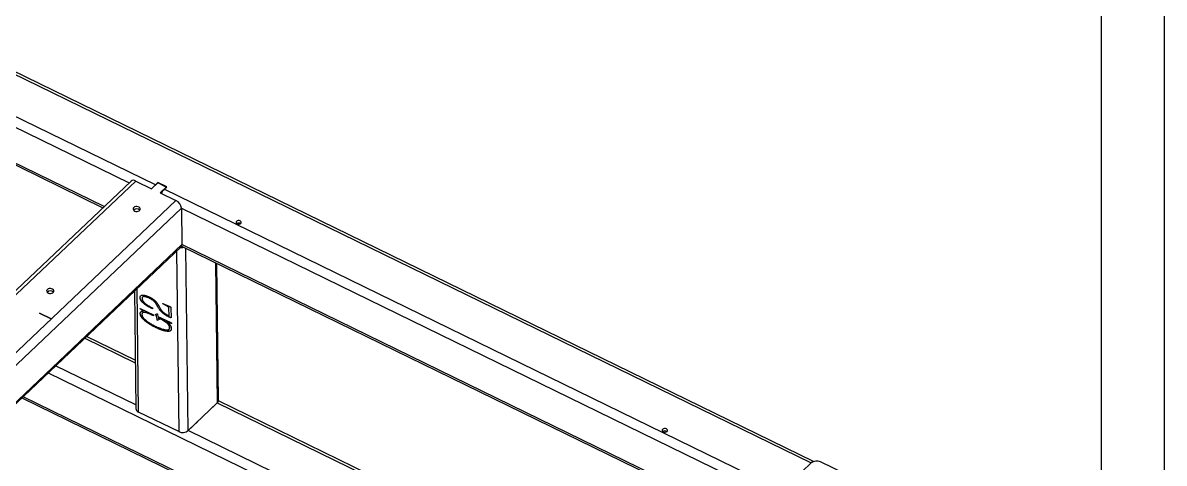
# Model space of a CAD drawing. Header units: millimetres. Extents: x 0 to 14850, y 0 to 10500.
# Drawn here: x 10332 to 14850, y 6370 to 8113 of the extents above; entities that cross this region are included whole.
import ezdxf

# ---------------------------------------------------------------- set-up
doc = ezdxf.new("R2010")
doc.units = ezdxf.units.MM
doc.header["$LTSCALE"] = 50

msp = doc.modelspace()

# ---------------------------------------------------------------- linework, layer by layer
for p, q in [((14850, 10500), (14850, 0)), ((14600, 10250), (14600, 250)), ((5759.5, 10122.4), (13452.4, 6371.2)), ((13461.9, 6376.8), (5771.5, 10126.9)), ((10856.4, 7471.4), (8124.8, 8803.4)), ((9576.4, 8053.7), (10753.3, 7479.8)), ((10653.7, 7385.4), (9578.2, 7909.9)), ((9576.7, 7903.4), (10648.7, 7380.7)), ((10760.6, 7486.7), (7631.6, 4520.2)), ((7649.7, 4520.4), (10778.7, 7486.8)), ((10778.7, 7486.8), (10841.4, 7456.2)), ((10865.9, 7479.4), (10841.4, 7456.2)), ((10866.4, 7480.9), (10856.4, 7471.4)), ((10899.6, 7463), (10865.9, 7479.4)), ((10901.5, 7463.8), (10866.4, 7480.9)), ((10866.4, 7479.1), (10866.4, 7480.9)), ((10875.2, 7439.8), (10899.6, 7463)), ((10891.5, 7454.3), (10901.5, 7463.8)), ((10899.6, 7462), (10899.6, 7463)), ((10875.2, 7439.8), (10937.9, 7409.2)), ((13337, 6261.8), (10891.5, 7454.3)), ((10937.9, 7409.2), (7809, 4442.7)), ((7835.8, 4417.4), (10959.7, 7379.2)), ((10771.2, 7372), (10770.3, 7371.1)), ((10959.7, 7379.2), (10961.5, 7235.3)), ((10959.7, 7379.2), (13317.6, 6229.4)), ((10961.5, 7235.3), (7937.2, 4368)), ((13218, 6135), (10961.5, 7235.3)), ((7941.2, 4366.1), (10958.3, 7226.5)), ((10940.4, 7209.5), (10949.1, 6495.1)), ((10960.1, 7228.8), (13213, 6130.2)), ((10986.4, 6499.4), (10977.5, 7220.3)), ((11094.9, 7163.1), (11101.7, 6608.8)), ((11106.8, 6619.7), (11100.2, 7160.5)), ((10773.2, 7051), (10778.9, 6587.3)), ((10789.9, 6572.8), (10783.9, 7061.2)), ((10428.9, 7047.6), (10428.1, 7046.7)), ((10796.1, 7026.2), (10795.8, 7026)), ((10821, 7027.9), (10820.8, 7027.6)), ((10398.2, 6963.4), (10443.8, 6941.2)), ((10443.8, 6941.2), (10398.2, 6963.4)), ((10398.2, 6963.4), (10398.2, 6963.4)), ((10398.2, 6963.4), (10398.2, 6963.4)), ((10795.8, 6983), (10848.6, 6957.2)), ((10795.8, 6980.9), (10795.8, 6983)), ((10796.1, 6981.1), (10795.8, 6980.9)), ((10809.7, 6972), (10795.8, 6980.9)), ((10796.1, 6981.1), (10796, 6982.8)), ((10809.9, 6972.2), (10796.1, 6981.1)), ((10796.7, 6962.4), (10796.4, 6962.2)), ((10806.6, 6972.1), (10809.7, 6972)), ((10809.9, 6972.2), (10809.7, 6972)), ((10827.5, 6990.8), (10827.2, 6990.6)), ((10838.9, 6987.7), (10845.3, 6984.4)), ((10845.3, 6984.4), (10845.4, 6981.7)), ((10856.9, 6958.3), (10862.1, 6961)), ((10858.8, 6956.2), (10856.9, 6958.3)), ((10859.1, 6956.5), (10857.2, 6958.4)), ((10860.7, 6998.9), (10860.4, 6998.7)), ((10865.6, 6989), (10860.4, 6998.7)), ((10865.8, 6989.2), (10860.7, 6998.9)), ((10865, 6959.9), (10865.2, 6958.6)), ((10865.2, 6958.6), (10866.4, 6951.3)), ((10865.8, 6989.2), (10865.6, 6989)), ((10866.2, 6999.2), (10872.4, 6987.6)), ((10885.7, 7002.8), (10911.4, 6991.1)), ((10885.8, 7000.3), (10885.7, 7002.8)), ((10886, 7000.6), (10885.8, 7000.3)), ((10902.7, 6991.4), (10885.8, 7000.3)), ((10886, 7000.6), (10886, 7002.7)), ((10903, 6991.6), (10886, 7000.6)), ((10903, 6991.6), (10902.7, 6991.4)), ((10910, 6985.5), (10909.8, 6985.3)), ((10911.3, 6953.3), (10909.8, 6985.3)), ((10911.6, 6953.5), (10910, 6985.5)), ((10917.3, 6983), (10918.7, 6947.5)), ((10443.8, 6941.2), (10443.8, 6941.2)), ((10840.2, 6916.7), (10840, 6916.5)), ((10848.6, 6957.2), (10848.8, 6953.4)), ((10859.1, 6956.5), (10858.8, 6956.2)), ((10861.5, 6950.8), (10861.2, 6950.5)), ((10862.3, 6945.5), (10861.2, 6950.5)), ((10862.5, 6945.7), (10861.5, 6950.8)), ((10862.5, 6945.7), (10862.3, 6945.5)), ((10863.3, 6941.3), (10862.3, 6945.5)), ((10863.5, 6941.6), (10862.5, 6945.7)), ((10863.5, 6941.6), (10863.3, 6941.3)), ((10863.3, 6937.1), (10863.3, 6941.3)), ((10863.6, 6937.4), (10863.3, 6937.1)), ((10863.6, 6937.4), (10863.5, 6941.6)), ((10871, 6938.4), (10866, 6936)), ((10866.3, 6936.2), (10866, 6936)), ((10871, 6938.5), (10866.3, 6936.2)), ((10866.4, 6951.3), (10914.9, 6927.7)), ((10868.3, 6945.9), (10868.1, 6945.6)), ((10873.9, 6942.6), (10868.1, 6945.6)), ((10874.2, 6942.8), (10868.3, 6945.9)), ((10869.9, 6941.1), (10871, 6938.4)), ((10874.2, 6942.8), (10873.9, 6942.6)), ((10900.6, 6930.8), (10900.4, 6930.6)), ((10907.4, 6926.1), (10900.4, 6930.6)), ((10907.6, 6926.3), (10900.6, 6930.8)), ((10901.1, 6954.2), (10900.9, 6954)), ((10903.1, 6957.6), (10911.3, 6953.3)), ((10907.6, 6926.3), (10907.4, 6926.1)), ((10909.3, 6924.6), (10907.4, 6926.1)), ((10909.6, 6924.9), (10907.6, 6926.3)), ((10909.6, 6924.9), (10909.3, 6924.6)), ((10911.6, 6953.5), (10911.3, 6953.3)), ((10912.5, 6924.3), (10912.2, 6924.1)), ((10915.5, 6924.1), (10912.2, 6924.1)), ((10915.8, 6924.3), (10912.5, 6924.3)), ((10915.8, 6924.3), (10915.5, 6924.1)), ((10918.1, 6923.7), (10915.5, 6924.1)), ((10918.3, 6923.9), (10915.8, 6924.3)), ((10918.3, 6923.9), (10918.1, 6923.7)), ((10776.5, 6777.7), (10583.9, 6871.6)), ((10913.1, 6905.7), (10912.9, 6905.4)), ((10576.8, 6864.8), (10776.6, 6767.4)), ((10778.7, 6600.7), (10461.4, 6755.4)), ((10432.2, 6727.8), (12046.7, 5940.6)), ((10327.7, 6628.7), (11942.1, 5841.4)), ((11947.1, 5846.2), (10332.7, 6633.4)), ((11101.7, 6608.8), (10986.4, 6499.4)), ((11063.3, 6572.3), (11101.5, 6608.6)), ((11101.5, 6608.6), (11101.5, 6608.6)), ((11101.5, 6608.6), (11101.5, 6608.6)), ((11101.7, 6608.8), (12829.3, 5766.4)), ((12836.4, 5773.2), (11106.5, 6616.8)), ((10949.1, 6495.1), (10789.9, 6572.8)), ((11063.3, 6572.4), (11063.3, 6572.3)), ((10986.6, 6499.7), (11024.9, 6535.9)), ((11024.9, 6535.9), (11024.8, 6535.9)), ((11024.8, 6535.9), (11024.8, 6535.9)), ((12713.9, 5657), (10986.4, 6499.4)), ((10986.6, 6499.7), (10986.6, 6499.7)), ((13452.4, 6371.2), (13337, 6261.8)), ((13648.9, 6297.8), (13489.6, 6375.5))]:
    msp.add_line(p, q)
at = {"flags": 128}
for points in [[(10856.4, 7471.4), (10853.7, 7468.6), (10851.6, 7465.8)], [(10771, 7381.8), (10769, 7378.9), (10768.4, 7375.7), (10769.3, 7372.6), (10771.6, 7369.9), (10775.2, 7367.9), (10779.5, 7366.7), (10784.2, 7366.6), (10788.6, 7367.5), (10792.5, 7369.4), (10795.2, 7371.9), (10796.6, 7375), (10796.4, 7378.2), (10794.7, 7381.1), (10791.7, 7383.6), (10787.7, 7385.2), (10783.2, 7385.8), (10778.6, 7385.4), (10774.4, 7384), (10771, 7381.8)], [(11178, 7327.2), (11176.3, 7324.7), (11176.1, 7321.9), (11177.5, 7319.3), (11180.3, 7317.3), (11184, 7316.2), (11188, 7316.1), (11191.9, 7317.1), (11194.8, 7319), (11196.5, 7321.5), (11196.7, 7324.3), (11195.3, 7326.9), (11192.5, 7328.9), (11188.8, 7330), (11184.8, 7330.1), (11180.9, 7329.1), (11178, 7327.2)], [(10428.8, 7057.3), (10426.7, 7054.4), (10426.1, 7051.3), (10427, 7048.2), (10429.4, 7045.4), (10432.9, 7043.4), (10437.3, 7042.2), (10441.9, 7042.1), (10446.4, 7043), (10450.2, 7044.9), (10453, 7047.5), (10454.3, 7050.5), (10454.2, 7053.7), (10452.5, 7056.7), (10449.5, 7059.1), (10445.5, 7060.7), (10441, 7061.4), (10436.3, 7061), (10432.1, 7059.6), (10428.8, 7057.3)], [(12865, 6504.6), (12863.3, 6502), (12863.1, 6499.3), (12864.5, 6496.7), (12867.3, 6494.7), (12871, 6493.5), (12875.1, 6493.5), (12878.9, 6494.4), (12881.9, 6496.3), (12883.6, 6498.9), (12883.7, 6501.6), (12882.3, 6504.2), (12879.5, 6506.3), (12875.8, 6507.4), (12871.8, 6507.5), (12868, 6506.5), (12865, 6504.6)]]:
    msp.add_lwpolyline(points, dxfattribs=at)
for centre, radius, start, end in [((10769.7, 7473.9), 15.7, 55.2656, 125.6687), ((10928.6, 7417.2), 52.5, 135.0511, 157.4508), ((10782.7, 7358.6), 17.6, 46.5508, 130.6916), ((10921.5, 7374.3), 38.5, 7.2183, 64.8203), ((11186.6, 7306.9), 13.6, 56.8225, 124.5836), ((10950, 7234.6), 11.6, 315.8224, 3.7663), ((10955.6, 7260.6), 37.6, 268.4106, 288.9628), ((10440.4, 7034.2), 17.6, 46.5508, 130.6916), ((11092.2, 6619.9), 14.6, 310.6879, 359.2426), ((10795.9, 6588.8), 17.1, 185.0262, 249.4236), ((10964.4, 6526.6), 35, 244.2088, 308.9722), ((12873.6, 6484.3), 13.6, 56.8225, 124.5836), ((13474.4, 6344), 35, 64.2088, 128.9722), ((13465.9, 6358.1), 18.8, 111.1532, 136.0305)]:
    msp.add_arc(centre, radius, start, end)
for points, knots in [([(10795.8, 7026), (10795.9, 7026.6), (10796, 7027.7), (10796.4, 7029.3), (10797.1, 7030.7), (10798.2, 7032.3), (10800, 7033.9), (10802.4, 7035), (10804.6, 7035.4), (10806.4, 7035.5), (10808.5, 7035.5), (10811.5, 7035.2), (10815.6, 7034.4), (10820.7, 7032.8), (10826, 7030.8), (10831.4, 7028.5), (10836.8, 7025.9), (10840.3, 7023.9), (10842, 7022.9)], [0, 0, 0, 0, 0.035169, 0.07048, 0.105443, 0.141285, 0.211887, 0.282887, 0.319804, 0.358075, 0.399807, 0.44342, 0.53306, 0.624155, 0.717117, 0.814668, 0.910509, 1, 1, 1, 1]), ([(10827.2, 6990.6), (10826.1, 6991.2), (10824, 6992.4), (10821, 6994.1), (10818.1, 6996), (10815.4, 6997.8), (10812.8, 6999.8), (10810.2, 7002.1), (10807.5, 7004.7), (10804.7, 7007.5), (10802.1, 7010.4), (10800, 7013.2), (10798.3, 7016), (10797.4, 7018.5), (10796.7, 7020.7), (10796.3, 7022.7), (10795.9, 7024.5), (10795.9, 7025.5), (10795.8, 7026)], [0, 0, 0, 0, 0.077407, 0.149618, 0.216945, 0.279353, 0.341661, 0.408415, 0.479859, 0.55729, 0.633384, 0.701359, 0.762423, 0.82002, 0.872927, 0.920872, 0.962715, 1, 1, 1, 1]), ([(10796.1, 7026.2), (10796.1, 7026.8), (10796.2, 7028), (10796.6, 7029.5), (10797.2, 7030.7), (10797.6, 7031.3), (10797.8, 7031.6)], [0, 0, 0, 0, 0.0351687, 0.0704797, 0.1054431, 0.125, 0.125, 0.125, 0.125]), ([(10827.5, 6990.8), (10826.4, 6991.4), (10824.3, 6992.6), (10821.2, 6994.4), (10818.4, 6996.2), (10815.7, 6998), (10813.1, 7000), (10810.4, 7002.3), (10807.7, 7004.9), (10804.9, 7007.7), (10802.3, 7010.6), (10800.2, 7013.5), (10798.6, 7016.2), (10797.6, 7018.7), (10797, 7020.9), (10796.5, 7023), (10796.2, 7024.7), (10796.1, 7025.8), (10796.1, 7026.2)], [0, 0, 0, 0, 0.077407, 0.149618, 0.216945, 0.279353, 0.341661, 0.408415, 0.479859, 0.55729, 0.633384, 0.701359, 0.762423, 0.82002, 0.872927, 0.920872, 0.962715, 1, 1, 1, 1]), ([(10804.9, 7026.7), (10804.6, 7026.2), (10804.1, 7024.9), (10803.9, 7023.4), (10803.8, 7022.4)], [0.78, 0.78, 0.78, 0.78, 0.8670985, 1, 1, 1, 1]), ([(10803.8, 7022.4), (10803.8, 7021.9), (10803.8, 7020.9), (10804.1, 7019.2), (10804.7, 7017.5), (10805.7, 7015), (10807.5, 7011.8), (10810.4, 7008.1), (10813.8, 7004.4), (10817.7, 7001), (10822.2, 6997.6), (10827.3, 6994.3), (10832.9, 6990.9), (10836.8, 6988.8), (10838.9, 6987.7)], [0, 0, 0, 0, 0.039126, 0.078039, 0.117012, 0.157268, 0.240648, 0.326893, 0.417312, 0.512775, 0.616319, 0.732679, 0.860214, 1, 1, 1, 1]), ([(10820.8, 7027.6), (10818.6, 7028.1), (10814.2, 7029.1), (10808.5, 7029.7), (10806.5, 7027.9), (10805.7, 7027.2)], [0, 0, 0, 0, 0.385246, 0.770174, 1, 1, 1, 1]), ([(10821, 7027.9), (10818.8, 7028.4), (10814.5, 7029.4), (10808.7, 7029.9), (10806.7, 7028.1), (10805.9, 7027.4)], [0, 0, 0, 0, 0.385246, 0.770174, 1, 1, 1, 1]), ([(10860.4, 6998.7), (10860, 6999.5), (10859.2, 7001), (10857.9, 7003.2), (10856.5, 7005.1), (10855, 7007), (10853.3, 7008.8), (10851.2, 7010.7), (10848.7, 7012.8), (10844.9, 7015.7), (10839.8, 7019.2), (10833.5, 7022.7), (10827.2, 7025.5), (10822.9, 7026.9), (10820.8, 7027.6)], [0, 0, 0, 0, 0.052952, 0.101614, 0.147102, 0.189382, 0.233512, 0.28658, 0.347022, 0.417056, 0.562802, 0.70516, 0.849158, 1, 1, 1, 1]), ([(10860.7, 6998.9), (10860.2, 6999.7), (10859.4, 7001.2), (10858.1, 7003.4), (10856.7, 7005.4), (10855.3, 7007.2), (10853.5, 7009), (10851.5, 7010.9), (10849, 7013), (10845.1, 7015.9), (10840, 7019.4), (10833.8, 7022.9), (10827.4, 7025.8), (10823.2, 7027.2), (10821, 7027.9)], [0, 0, 0, 0, 0.052952, 0.101614, 0.147102, 0.189382, 0.233512, 0.28658, 0.347022, 0.417056, 0.562802, 0.70516, 0.849158, 1, 1, 1, 1]), ([(10842, 7022.9), (10843.7, 7021.8), (10847.2, 7019.5), (10851.4, 7016.2), (10854.7, 7013.6), (10856.8, 7011.6), (10858.8, 7009.7), (10861, 7007.1), (10863.6, 7003.6), (10865.3, 7000.7), (10866.2, 6999.2)], [0, 0, 0, 0, 0.186329, 0.375438, 0.466103, 0.549635, 0.626939, 0.698211, 0.841791, 1, 1, 1, 1]), ([(10796.4, 6962.2), (10796.4, 6962.8), (10796.4, 6963.9), (10796.7, 6965.4), (10797.2, 6966.7), (10798, 6968.2), (10799.6, 6969.8), (10801.6, 6970.8), (10803.4, 6971.4), (10804.6, 6971.8), (10805.6, 6972), (10806.3, 6972.1), (10806.6, 6972.1)], [0, 0, 0, 0, 0.09355, 0.182475, 0.269034, 0.354228, 0.527613, 0.715062, 0.806312, 0.88357, 0.948148, 1, 1, 1, 1]), ([(10840, 6916.5), (10837.6, 6917.9), (10832.8, 6920.8), (10826.8, 6924.9), (10821.9, 6928.4), (10818.3, 6931.2), (10814.8, 6934.2), (10811.4, 6937.2), (10808.3, 6940.2), (10805.5, 6943.1), (10803.3, 6945.9), (10801.5, 6948.5), (10800, 6950.9), (10798.9, 6953), (10798, 6954.8), (10797.3, 6956.9), (10796.7, 6959.4), (10796.5, 6961.3), (10796.4, 6962.2)], [0, 0, 0, 0, 0.126875, 0.26151, 0.330229, 0.398329, 0.466356, 0.533691, 0.597757, 0.655467, 0.70742, 0.754407, 0.796644, 0.833775, 0.865799, 0.893553, 0.945163, 1, 1, 1, 1]), ([(10796.7, 6962.4), (10796.7, 6964.1), (10796.9, 6966.8), (10798.4, 6968.2), (10799, 6968.8)], [0, 0, 0, 0, 0.647423, 1, 1, 1, 1]), ([(10840.2, 6916.7), (10837.9, 6918.2), (10833.1, 6921.1), (10827.1, 6925.1), (10822.2, 6928.7), (10818.5, 6931.5), (10815, 6934.4), (10811.6, 6937.5), (10808.5, 6940.4), (10805.8, 6943.3), (10803.5, 6946.1), (10801.7, 6948.7), (10800.3, 6951.1), (10799.1, 6953.2), (10798.3, 6955.1), (10797.5, 6957.2), (10797, 6959.6), (10796.8, 6961.5), (10796.7, 6962.4)], [0, 0, 0, 0, 0.126875, 0.26151, 0.330229, 0.398329, 0.466356, 0.533691, 0.597757, 0.655467, 0.70742, 0.754407, 0.796644, 0.833775, 0.865799, 0.893553, 0.945163, 1, 1, 1, 1]), ([(10848.8, 6953.4), (10847.9, 6953.9), (10845.9, 6954.9), (10842.8, 6956.4), (10839.5, 6957.9), (10836.7, 6959.3), (10834.3, 6960.3), (10832.2, 6961.1), (10829.9, 6962), (10826.7, 6963.3), (10822.7, 6964.7), (10818.3, 6966.2), (10814.4, 6966.9), (10811.3, 6967.1), (10809, 6966.9), (10807.5, 6966.5), (10806.3, 6965.9), (10804.9, 6964.9), (10803.8, 6963.1), (10803.4, 6961.3), (10803.2, 6960.3)], [0, 0, 0, 0, 0.051918, 0.111407, 0.174691, 0.237463, 0.271063, 0.309597, 0.35254, 0.40038, 0.494836, 0.576504, 0.652266, 0.73063, 0.769331, 0.805061, 0.838333, 0.870025, 0.93318, 1, 1, 1, 1]), ([(10803.2, 6960.3), (10803.3, 6959.5), (10803.3, 6957.9), (10803.8, 6955.3), (10804.7, 6952.7), (10805.9, 6950), (10807.7, 6947.3), (10809.8, 6944.5), (10812.5, 6941.6), (10815.6, 6938.6), (10818.9, 6935.7), (10822.3, 6932.8), (10825.8, 6930.2), (10830.5, 6926.9), (10836.2, 6923.2), (10842.9, 6919.4), (10849.4, 6916), (10853.7, 6913.8), (10855.9, 6912.8)], [0, 0, 0, 0, 0.042955, 0.083376, 0.123261, 0.1629, 0.204401, 0.249819, 0.29921, 0.354213, 0.411664, 0.468737, 0.52579, 0.583341, 0.694342, 0.79876, 0.899663, 1, 1, 1, 1]), ([(10849, 6953.7), (10844.6, 6955.9), (10835.7, 6960.2), (10824.6, 6964.6), (10816, 6967.1), (10810, 6967.7), (10807.3, 6966.2), (10806, 6965.5)], [0, 0, 0, 0, 0.2911807, 0.582317, 0.7277959, 0.8732096, 1, 1, 1, 1]), ([(10845.4, 6981.7), (10844.4, 6982.1), (10842.6, 6982.9), (10840.1, 6984), (10837.8, 6985.1), (10835.1, 6986.4), (10831.5, 6988.2), (10828.7, 6989.8), (10827.2, 6990.6)], [0, 0, 0, 0, 0.1545901, 0.2947137, 0.4204171, 0.5317754, 0.7545206, 1, 1, 1, 1]), ([(10845.6, 6982), (10844.7, 6982.4), (10842.9, 6983.1), (10840.4, 6984.3), (10838.1, 6985.3), (10835.3, 6986.6), (10831.8, 6988.4), (10829, 6990), (10827.5, 6990.8)], [0, 0, 0, 0, 0.1545901, 0.2947137, 0.4204171, 0.5317754, 0.7545206, 1, 1, 1, 1]), ([(10862.1, 6961), (10862.3, 6961), (10862.8, 6961.2), (10863.7, 6960.9), (10864.5, 6960.5), (10864.8, 6960.1), (10865, 6959.9)], [0, 0, 0, 0, 0.3163371, 0.610484, 0.8455065, 1, 1, 1, 1]), ([(10900.9, 6954), (10899.8, 6954.6), (10897.7, 6955.9), (10894.7, 6957.9), (10891.8, 6959.8), (10889.3, 6961.6), (10886.9, 6963.4), (10884.8, 6965.2), (10882.9, 6966.9), (10880.7, 6969), (10878.3, 6971.6), (10875.7, 6974.4), (10873.6, 6977), (10871.1, 6980.2), (10868.5, 6984.2), (10866.6, 6987.4), (10865.6, 6989)], [0, 0, 0, 0, 0.078834, 0.151863, 0.220419, 0.284585, 0.343141, 0.396905, 0.446984, 0.492741, 0.575336, 0.649694, 0.715502, 0.773171, 0.883253, 1, 1, 1, 1]), ([(10901.1, 6954.2), (10900, 6954.9), (10897.9, 6956.1), (10894.9, 6958.1), (10892.1, 6960), (10889.5, 6961.9), (10887.1, 6963.7), (10885, 6965.4), (10883.1, 6967.1), (10880.9, 6969.3), (10878.5, 6971.8), (10876, 6974.6), (10873.8, 6977.3), (10871.4, 6980.4), (10868.7, 6984.4), (10866.8, 6987.6), (10865.8, 6989.2)], [0, 0, 0, 0, 0.078834, 0.151863, 0.220419, 0.284585, 0.343141, 0.396905, 0.446984, 0.492741, 0.575336, 0.649694, 0.715502, 0.773171, 0.883253, 1, 1, 1, 1]), ([(10872.4, 6987.6), (10873.2, 6986.1), (10874.8, 6983.3), (10877.4, 6979.3), (10880.1, 6975.6), (10883.1, 6972.4), (10886.2, 6969.5), (10889.3, 6966.8), (10892.7, 6964.2), (10895.8, 6962.1), (10898.3, 6960.4), (10900.1, 6959.3), (10901.7, 6958.4), (10902.7, 6957.8), (10903.1, 6957.6)], [0, 0, 0, 0, 0.121164, 0.229143, 0.32896, 0.427223, 0.521875, 0.611073, 0.704317, 0.813511, 0.869163, 0.918939, 0.961922, 1, 1, 1, 1]), ([(10909.8, 6985.3), (10909.7, 6985.7), (10909.7, 6986.4), (10908.9, 6987.5), (10907.8, 6988.2), (10906.6, 6989), (10904.8, 6990.1), (10903.5, 6990.9), (10902.7, 6991.4)], [0, 0, 0, 0, 0.154058, 0.272936, 0.365299, 0.515332, 0.726845, 1, 1, 1, 1]), ([(10910, 6985.5), (10910, 6985.9), (10909.9, 6986.7), (10909.1, 6987.8), (10908.1, 6988.4), (10906.8, 6989.3), (10905.1, 6990.3), (10903.7, 6991.1), (10903, 6991.6)], [0, 0, 0, 0, 0.154058, 0.272936, 0.365299, 0.515332, 0.726845, 1, 1, 1, 1]), ([(10911.4, 6991.1), (10911.9, 6990.9), (10912.8, 6990.6), (10913.9, 6990), (10914.7, 6989.6), (10915.4, 6989.3), (10916, 6988.9), (10916.6, 6988.4), (10917, 6987.5), (10917.1, 6986.4), (10917.3, 6984.8), (10917.3, 6983.7), (10917.3, 6983)], [0, 0, 0, 0, 0.138134, 0.241597, 0.318552, 0.361067, 0.418988, 0.486601, 0.538907, 0.64138, 0.793125, 1, 1, 1, 1]), ([(10919.4, 6905), (10919.5, 6903.8), (10919.7, 6901.5), (10919, 6898.4), (10917.7, 6896), (10916.2, 6894.2), (10914.7, 6893.3), (10913.3, 6892.7), (10911.7, 6892.2), (10909.8, 6891.9), (10907.7, 6891.8), (10905.3, 6891.9), (10902.6, 6892), (10899.6, 6892.4), (10896.4, 6892.9), (10893, 6893.6), (10889.4, 6894.5), (10884.4, 6896), (10878.3, 6898), (10871, 6900.9), (10863.8, 6904.1), (10856.3, 6907.7), (10848.2, 6911.7), (10842.8, 6914.9), (10840, 6916.5)], [0, 0, 0, 0, 0.0403003, 0.080356, 0.1195791, 0.1573121, 0.1767137, 0.1974974, 0.2198456, 0.2439737, 0.2702161, 0.2989485, 0.3303965, 0.3641005, 0.4002389, 0.43762, 0.4770858, 0.5183317, 0.5994777, 0.6731942, 0.7469287, 0.8266271, 0.911502, 1, 1, 1, 1]), ([(10914.6, 6893.5), (10914.5, 6893.4), (10913.3, 6892.4), (10907.9, 6891.9), (10899.1, 6892.4), (10886.3, 6895.5), (10871.9, 6900.7), (10856, 6907.9), (10845.5, 6913.8), (10840.2, 6916.7)], [0, 0, 0, 0, 0.008724, 0.08488, 0.237262, 0.389753, 0.593125, 0.796578, 1, 1, 1, 1]), ([(10861.2, 6950.5), (10861.2, 6950.9), (10861, 6951.8), (10860.4, 6953.4), (10859.8, 6955), (10859.1, 6955.9), (10858.8, 6956.2)], [0, 0, 0, 0, 0.191467, 0.503414, 0.805851, 1, 1, 1, 1]), ([(10861.5, 6950.8), (10861.4, 6951.1), (10861.2, 6952.1), (10860.7, 6953.6), (10860.1, 6955.2), (10859.4, 6956.1), (10859.1, 6956.5)], [0, 0, 0, 0, 0.191467, 0.503414, 0.805851, 1, 1, 1, 1]), ([(10866, 6936), (10865.8, 6935.8), (10865.4, 6935.5), (10864.7, 6935.4), (10864.2, 6935.8), (10863.8, 6936.2), (10863.5, 6936.6), (10863.4, 6936.9), (10863.3, 6937.1)], [0, 0, 0, 0, 0.350484, 0.527084, 0.64708, 0.750783, 0.854774, 1, 1, 1, 1]), ([(10866.3, 6936.2), (10866, 6936), (10865.7, 6935.7), (10864.9, 6935.7), (10864.4, 6936.1), (10864, 6936.4), (10863.7, 6936.9), (10863.6, 6937.2), (10863.6, 6937.4)], [0, 0, 0, 0, 0.350484, 0.527084, 0.64708, 0.750783, 0.854774, 1, 1, 1, 1]), ([(10868.1, 6945.6), (10868.3, 6945.1), (10868.6, 6944.1), (10869.2, 6942.8), (10869.5, 6941.8), (10869.8, 6941.3), (10869.9, 6941.1)], [0, 0, 0, 0, 0.362799, 0.652475, 0.863991, 1, 1, 1, 1]), ([(10912.9, 6905.4), (10912.9, 6906.2), (10912.9, 6907.9), (10912.3, 6910.7), (10911.2, 6913.6), (10909.5, 6916.6), (10907.1, 6919.8), (10904.2, 6923), (10900.8, 6926), (10897.1, 6928.9), (10893.2, 6931.6), (10889.2, 6934), (10885.4, 6936.3), (10881.7, 6938.4), (10877.9, 6940.5), (10875.3, 6941.9), (10873.9, 6942.6)], [0, 0, 0, 0, 0.055936, 0.112854, 0.170682, 0.23044, 0.29538, 0.366568, 0.443456, 0.523318, 0.605302, 0.686891, 0.766851, 0.840773, 0.916895, 1, 1, 1, 1]), ([(10913.1, 6905.7), (10913.1, 6906.5), (10913.1, 6908.1), (10912.6, 6910.9), (10911.5, 6913.8), (10909.7, 6916.9), (10907.4, 6920), (10904.5, 6923.2), (10901.1, 6926.3), (10897.3, 6929.2), (10893.4, 6931.8), (10889.5, 6934.3), (10885.7, 6936.5), (10881.9, 6938.7), (10878.1, 6940.7), (10875.5, 6942.1), (10874.2, 6942.8)], [0, 0, 0, 0, 0.055936, 0.112854, 0.170682, 0.23044, 0.29538, 0.366568, 0.443456, 0.523318, 0.605302, 0.686891, 0.766851, 0.840773, 0.916895, 1, 1, 1, 1]), ([(10900.4, 6930.6), (10901, 6930.1), (10902.4, 6928.9), (10904.9, 6927), (10907.9, 6924.4), (10910.6, 6921.9), (10912.9, 6919.7), (10914.4, 6917.7), (10915.7, 6915.7), (10917, 6913.5), (10918, 6911.3), (10918.8, 6909.1), (10919.2, 6907), (10919.4, 6905.7), (10919.4, 6905)], [0, 0, 0, 0, 0.065987, 0.160923, 0.277349, 0.4098, 0.479506, 0.549726, 0.62206, 0.697685, 0.774405, 0.849698, 0.925012, 1, 1, 1, 1]), ([(10918.7, 6947.5), (10918.8, 6947.1), (10918.8, 6946.3), (10917.9, 6945.9), (10916.7, 6946.1), (10915.4, 6946.5), (10913.6, 6947.3), (10910.6, 6948.7), (10906.3, 6950.9), (10902.7, 6952.9), (10900.9, 6954)], [0, 0, 0, 0, 0.069547, 0.137082, 0.184508, 0.251595, 0.341431, 0.454491, 0.714396, 1, 1, 1, 1]), ([(10918.3, 6946.3), (10918.2, 6946.3), (10918, 6946), (10917, 6946.3), (10914.6, 6947.1), (10909.2, 6949.7), (10904.4, 6952.4), (10901.1, 6954.2)], [0, 0, 0, 0, 0.012338, 0.082911, 0.153486, 0.435606, 1, 1, 1, 1]), ([(10912.2, 6924.1), (10911.7, 6924.1), (10910.8, 6924.1), (10909.8, 6924.5), (10909.3, 6924.6)], [0, 0, 0, 0, 0.565776, 1, 1, 1, 1]), ([(10912.5, 6924.3), (10912, 6924.3), (10911.1, 6924.3), (10910, 6924.7), (10909.6, 6924.9)], [0, 0, 0, 0, 0.565776, 1, 1, 1, 1]), ([(10914.9, 6927.7), (10915.5, 6927.4), (10916.5, 6926.9), (10918, 6926.2), (10919.2, 6925.5), (10920.2, 6925), (10920.9, 6924.6), (10921.4, 6924.3), (10921.8, 6924.1), (10922, 6923.7), (10920.9, 6923.9), (10920.2, 6923.6), (10919, 6923.6), (10918.3, 6923.7), (10918.1, 6923.7)], [0, 0, 0, 0, 0.145771, 0.273973, 0.379561, 0.46505, 0.530589, 0.576106, 0.599949, 0.609011, 0.678525, 0.798428, 0.923437, 1, 1, 1, 1]), ([(10922.1, 6924.1), (10922.1, 6924), (10922, 6924), (10921.8, 6924), (10921.4, 6924.1), (10920.2, 6923.9), (10919.1, 6923.9), (10918.3, 6923.9)], [0, 0, 0, 0, 0.020468, 0.04502, 0.162377, 0.357329, 1, 1, 1, 1]), ([(10855.9, 6912.8), (10861.4, 6910.3), (10872.5, 6905.2), (10886.1, 6900.5), (10896.8, 6898.1), (10903.5, 6897.4), (10907.8, 6898), (10909.1, 6899.2), (10909.4, 6899.5)], [0, 0, 0, 0, 0.2917, 0.583237, 0.729111, 0.874827, 0.971859, 1, 1, 1, 1]), ([(10910.2, 6900.2), (10910.7, 6900.5), (10912.4, 6901.6), (10912.7, 6903.8), (10912.9, 6905.4)], [0, 0, 0, 0, 0.301708, 1, 1, 1, 1]), ([(10910.5, 6900.4), (10911, 6900.7), (10912.6, 6901.8), (10912.9, 6904.1), (10913.1, 6905.7)], [0, 0, 0, 0, 0.301708, 1, 1, 1, 1])]:
    msp.add_open_spline(points, degree=3, knots=knots)

doc.saveas('drawing.dxf')
